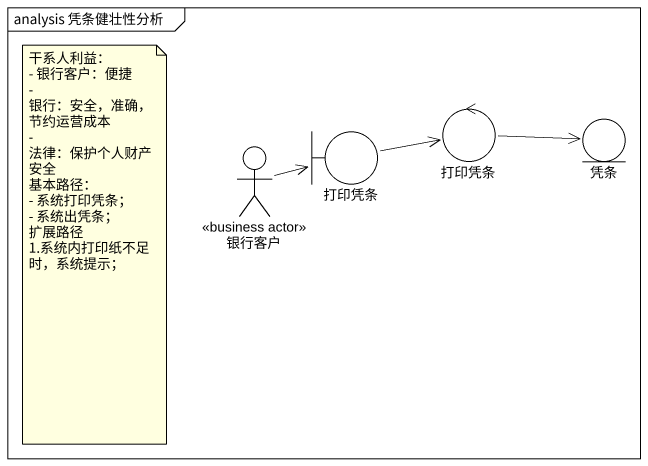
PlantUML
@startuml
mainframe analysis 凭条健壮性分析
control 打印凭条
actor 银行客户 <<business actor>>
boundary "打印凭条" as 打印凭条_2
entity 凭条
打印凭条 -right-> 凭条
银行客户 -right-> 打印凭条_2
打印凭条_2 -right-> 打印凭条
note as N1
  干系人利益：
  - 银行客户：便捷
  - 银行：安全，准确，节约运营成本
  - 法律：保护个人财产安全
  基本路径：
  - 系统打印凭条；
  - 系统出凭条；
  扩展路径
  1.系统内打印纸不足时，系统提示；
end note
@enduml
